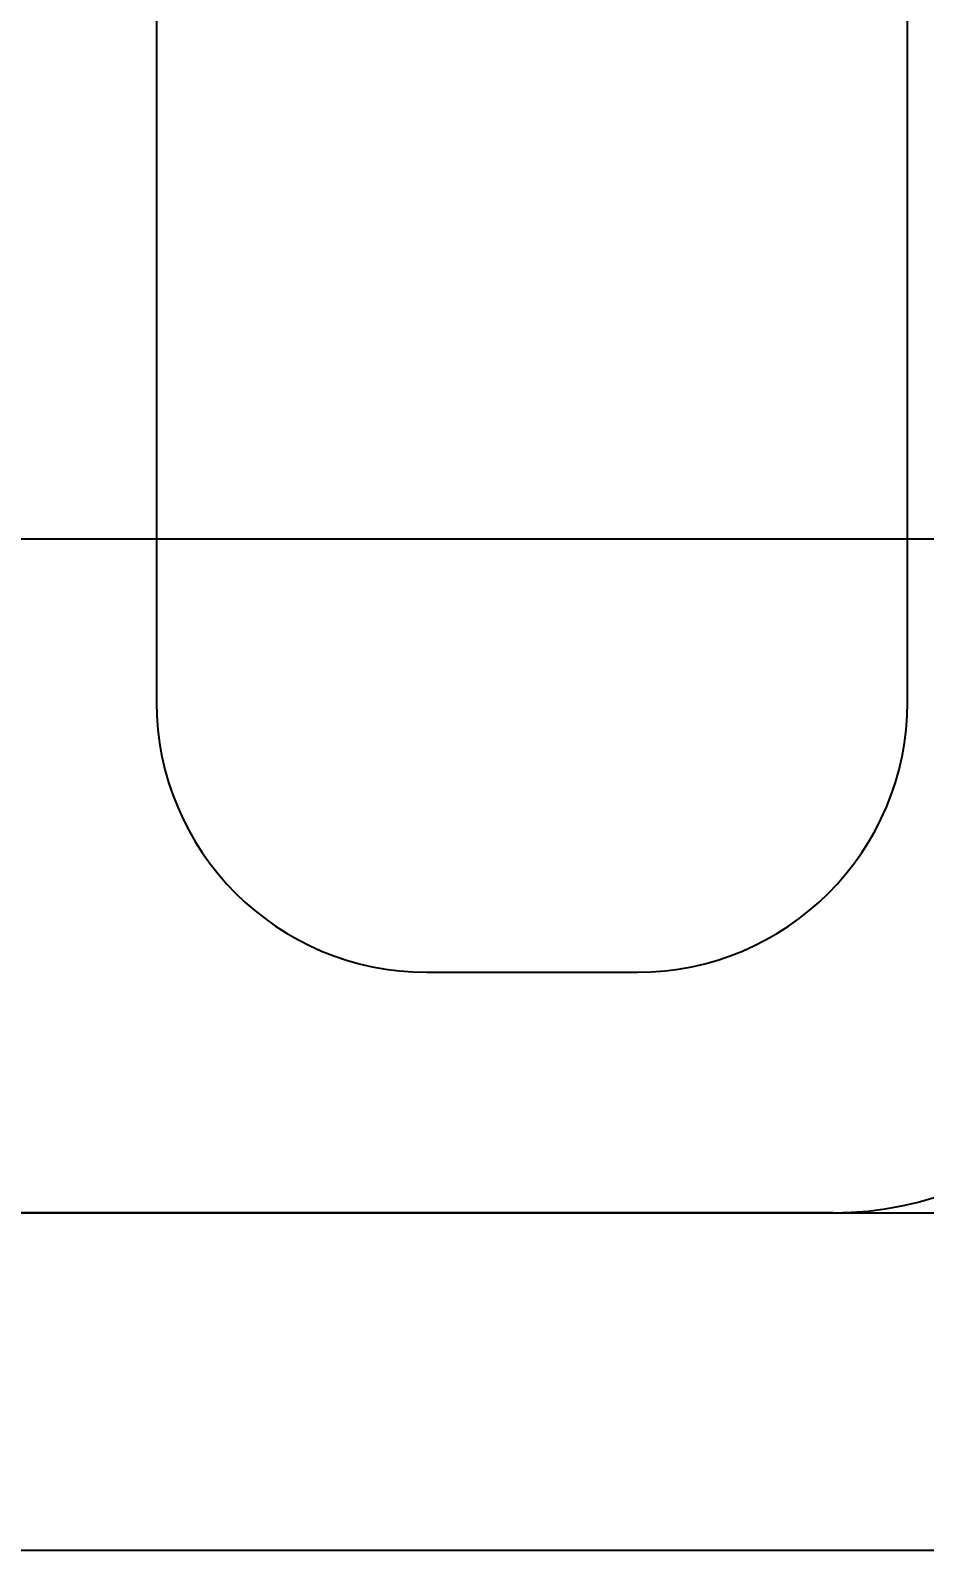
# Model space of a CAD drawing. Extents: x 11477420 to 23072185, y -28506554 to -14238804.
# Drawn here: x 11519208.3 to 11519473, y -14251339.4 to -14250889.4 of the extents above; entities that cross this region are included whole.
import ezdxf

# ---------------------------------------------------------------- set-up
doc = ezdxf.new("R2010")
doc.units = 0
doc.header["$LTSCALE"] = 50
doc.header["$MEASUREMENT"] = 0
doc.layers.get('0').update_dxf_attribs({"linetype": 'CONTINUOUS'})
doc.layers.get('DEFPOINTS').update_dxf_attribs({"linetype": 'CONTINUOUS'})
for name, color, linetype in [('04_FUR', 6, 'CONTINUOUS'), ('07-DIM WAL', 5, 'CONTINUOUS'), ('1.천장.벽체선(내벽)', 3, 'CONTINUOUS'), ('가구', 6, 'CONTINUOUS')]:
    doc.layers.add(name, color=color, linetype=linetype)
doc.styles.add('DAWIN', font='NanumSquareR.ttf')
doc.dimstyles.new('40', dxfattribs={"dimscale": 40, "dimtxt": 2.2, "dimasz": 3, "dimexe": 1.25, "dimexo": 0.625, "dimtad": 1, "dimdec": 0, "dimzin": 0, "dimdsep": 46, "dimlunit": 6, "dimtxsty": 'DAWIN', "dimblk1": 'DOTSMALL', "dimblk2": 'DOTSMALL', "dimsah": 1, "dimcen": 0.001, "dimclrd": 1, "dimclre": 1, "dimclrt": 3, "dimadec": 0, "dimazin": 0, "dimtfac": 1, "dimtdec": 0, "dimtix": 1, "dimtmove": 2, "dimatfit": 3, "dimldrblk": 'DOTSMALL', "dimfxl": 0, "dimtolj": 1, "dimtzin": 0, "dimarcsym": 0})

# ---------------------------------------------------------------- blocks, each defined once
blk = doc.blocks.new('BEDD')
at = {"layer": '가구'}
for p, q in [((189857.67, 166652.66), (189857.67, 168252.66)), ((190506.12, 166853.12), (190008.86, 166853.12)), ((189928.86, 166773.12), (189928.86, 166710.75)), ((190008.86, 166630.75), (190506.12, 166630.75))]:
    blk.add_line(p, q, dxfattribs=at)
for centre, radius, start, end in [((190008.86, 166773.12), 80, 90, 180), ((190008.86, 166710.75), 80, 180, 270), ((189957.67, 166652.66), 100, 180, 270)]:
    blk.add_arc(centre, radius, start, end, dxfattribs=at)
blk = doc.blocks.new('_DOTSMALL')
at = {"color": 0, "linetype": 'ByBlock', "const_width": 0.5}
blk.add_lwpolyline([(-0.0625, 0, 1), (0.0625, 0, 1)], format="xyb", close=True, dxfattribs=at)
blk = doc.blocks.new('*D80')
at = {"layer": '07-DIM WAL', "color": 1, "lineweight": -2, "ltscale": 30}
for p, q in [((11517596.07, -14251214.45), (11517596.07, -14250990)), ((11519596.07, -14251214.45), (11519596.07, -14250990)), ((11519596.07, -14251040), (11517596.07, -14251040))]:
    blk.add_line(p, q, dxfattribs=at)
at = {"layer": 'DEFPOINTS', "color": 0, "ltscale": 30}
for p in [(11517596.07, -14251040), (11517596.07, -14251239.45), (11519596.07, -14251239.45)]:
    blk.add_point(p, dxfattribs=at)
at = {"layer": '07-DIM WAL', "color": 1, "lineweight": -2, "ltscale": 30, "xscale": 120, "yscale": 120, "zscale": 120, "rotation": 180}
blk.add_blockref('_DOTSMALL', (11517596.07, -14251040), dxfattribs=at)
at = {"layer": '07-DIM WAL', "color": 1, "lineweight": -2, "ltscale": 30, "xscale": 120, "yscale": 120, "zscale": 120}
blk.add_blockref('_DOTSMALL', (11519596.07, -14251040), dxfattribs=at)
at = {"layer": '07-DIM WAL', "color": 3, "ltscale": 30, "insert": (11518596.07, -14250959.22), "char_height": 88, "attachment_point": 5, "style": 'DAWIN'}
blk.add_mtext('\\A1;2,000', dxfattribs=at)

msp = doc.modelspace()

# ---------------------------------------------------------------- linework, layer by layer
at = {"layer": '1.천장.벽체선(내벽)', "ltscale": 30}
msp.add_lwpolyline([(11517596.07, -14251239.45), (11519596.07, -14251239.45), (11519596.07, -14251339.45), (11517596.07, -14251339.45), (11517596.07, -14251239.45)], dxfattribs=at)

# ---------------------------------------------------------------- block references
at = {"layer": '04_FUR', "rotation": 90.00000000000001}
msp.add_blockref('BEDD', (11686098.72, -14441097.11), dxfattribs=at)

# ---------------------------------------------------------------- dimensions: what is measured, and where the dimension line sits
at = {"layer": '07-DIM WAL', "ltscale": 30}
dim = msp.add_linear_dim(base=(11517596.07, -14251040), p1=(11519596.07, -14251239.45), p2=(11517596.07, -14251239.45), dimstyle='40', dxfattribs=at)
dim.commit()
dim.dimension.update_dxf_attribs({"geometry": '*D80', "text_midpoint": (11518596.07, -14250959.22)})

doc.saveas('drawing.dxf')
